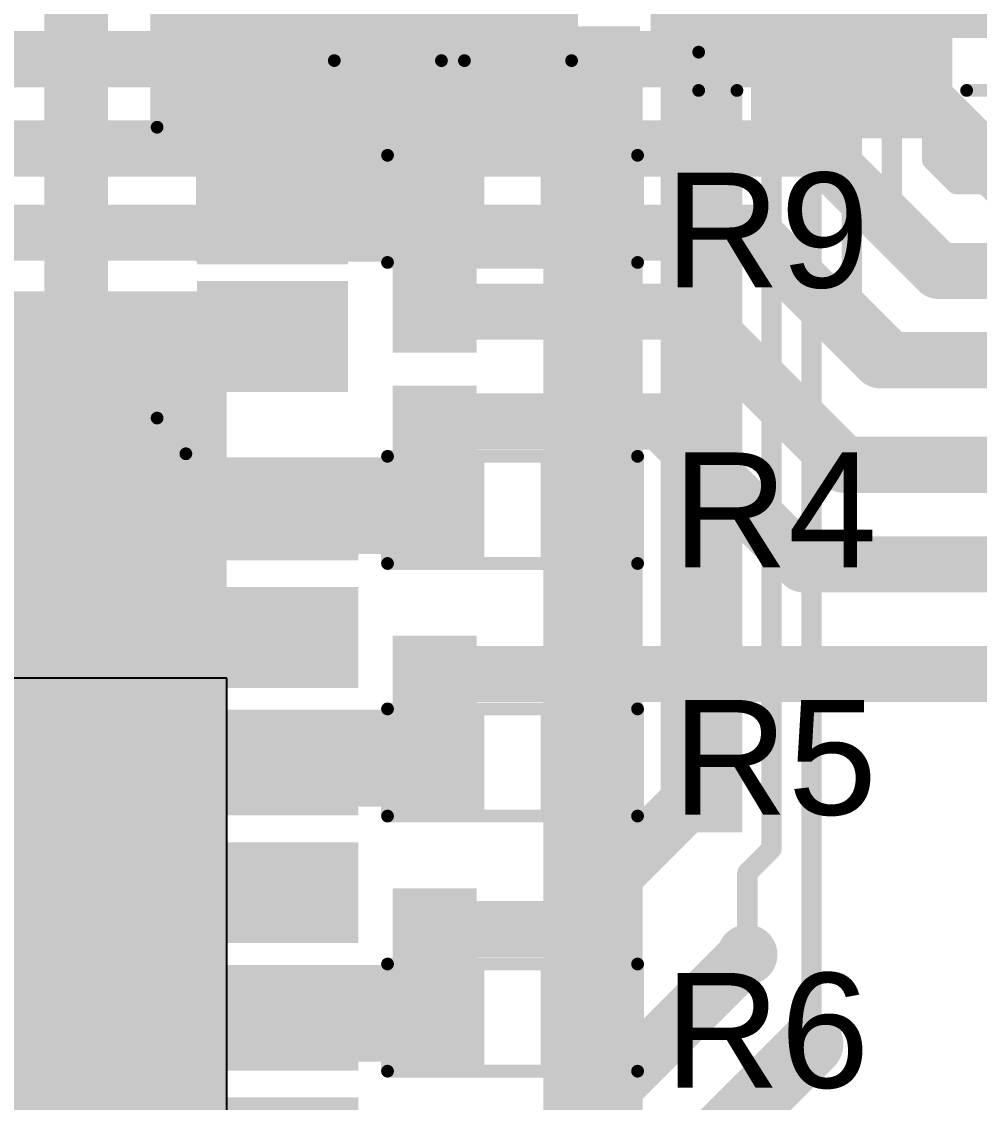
# Model space of a CAD drawing. Header units: millimetres. Extents: x -0.2 to 1.92, y -0.23 to 1.32.
# Drawn here: x 0.8156 to 1.191, y 0.4871 to 0.9107 of the extents above; entities that cross this region are included whole.
import ezdxf

# ---------------------------------------------------------------- set-up
doc = ezdxf.new("R2010")
doc.units = ezdxf.units.MM
doc.header["$MEASUREMENT"] = 0
for name, color, linetype in [('BottomLayer', 5, 'Continuous'), ('TopLayer', 1, 'Continuous'), ('TopOverlay', 2, 'Continuous'), ('TopPaste', 8, 'Continuous'), ('TopSolder', 216, 'Continuous'), ('ViaHoleLayer', 16, 'Continuous')]:
    doc.layers.add(name, color=color, linetype=linetype)
doc.styles.add('Arial', font='', dxfattribs={"height": 0.2})
doc.styles.get('Arial').set_extended_font_data('Arial')

# ---------------------------------------------------------------- blocks, each defined once
blk = doc.blocks.new('PS2801C_1_F3_A_7')
at = {"layer": 'TopLayer'}
for points in [[(-0.14961, 0.04272), (-0.09843, 0.04272), (-0.09843, 0.00728), (-0.14961, 0.00728)], [(0.09843, 0.04272), (0.14961, 0.04272), (0.14961, 0.00728), (0.09843, 0.00728)], [(-0.14961, -0.00728), (-0.09843, -0.00728), (-0.09843, -0.04272), (-0.14961, -0.04272)], [(0.09843, -0.00728), (0.14961, -0.00728), (0.14961, -0.04272), (0.09843, -0.04272)]]:
    blk.add_hatch(color=1, dxfattribs=at).paths.add_polyline_path(points)
at = {"layer": 'TopPaste'}
for points in [[(-0.14961, 0.04272), (-0.09843, 0.04272), (-0.09843, 0.00728), (-0.14961, 0.00728)], [(0.09843, 0.04272), (0.14961, 0.04272), (0.14961, 0.00728), (0.09843, 0.00728)], [(-0.14961, -0.00728), (-0.09843, -0.00728), (-0.09843, -0.04272), (-0.14961, -0.04272)], [(0.09843, -0.00728), (0.14961, -0.00728), (0.14961, -0.04272), (0.09843, -0.04272)]]:
    blk.add_hatch(color=8, dxfattribs=at).paths.add_polyline_path(points)
at = {"layer": 'TopSolder'}
for points in [[(-0.15361, 0.04672), (-0.09443, 0.04672), (-0.09443, 0.00328), (-0.15361, 0.00328)], [(0.09443, 0.04672), (0.15361, 0.04672), (0.15361, 0.00328), (0.09443, 0.00328)], [(-0.15361, -0.00328), (-0.09443, -0.00328), (-0.09443, -0.04672), (-0.15361, -0.04672)], [(0.09443, -0.00328), (0.15361, -0.00328), (0.15361, -0.04672), (0.09443, -0.04672)]]:
    blk.add_hatch(color=216, dxfattribs=at).paths.add_polyline_path(points)
at = {"layer": 'TopOverlay'}
for points, const_width in [([(-0.14002, 0.053, 1), (-0.14843, 0.053, 1)], 0.005), ([(-0.07547, 0.057, 1), (-0.07297, 0.057, 1)], 0.0025), ([(0.07753, 0.057, 1), (0.08003, 0.057, 1)], 0.0025), ([(-0.14968, 0.053, 1), (-0.14718, 0.053, 1)], 0.0025), ([(-0.14127, 0.053, 1), (-0.13877, 0.053, 1)], 0.0025), ([(-0.07547, -0.057, 1), (-0.07297, -0.057, 1)], 0.0025), ([(0.07753, -0.057, 1), (0.08003, -0.057, 1)], 0.0025)]:
    blk.add_lwpolyline(points, format="xyb", close=True, dxfattribs=dict(at, const_width=const_width))
at = {"layer": 'TopOverlay', "const_width": 0.005}
for points in [[(-0.07422, 0.057), (0.07878, 0.057)], [(-0.07422, -0.057), (0.07878, -0.057)]]:
    blk.add_lwpolyline(points, dxfattribs=at)
blk = doc.blocks.new('LTV_247_8')
at = {"layer": 'TopLayer'}
for points in [[(-0.15256, 0.19075), (-0.0935, 0.19075), (-0.0935, 0.15925), (-0.15256, 0.15925)], [(0.0935, 0.19075), (0.15256, 0.19075), (0.15256, 0.15925), (0.0935, 0.15925)], [(-0.15256, 0.14075), (-0.0935, 0.14075), (-0.0935, 0.10925), (-0.15256, 0.10925)], [(0.0935, 0.14075), (0.15256, 0.14075), (0.15256, 0.10925), (0.0935, 0.10925)], [(-0.15256, 0.09075), (-0.0935, 0.09075), (-0.0935, 0.05925), (-0.15256, 0.05925)], [(0.0935, 0.09075), (0.15256, 0.09075), (0.15256, 0.05925), (0.0935, 0.05925)], [(-0.15256, 0.04075), (-0.0935, 0.04075), (-0.0935, 0.00925), (-0.15256, 0.00925)], [(0.0935, 0.04075), (0.15256, 0.04075), (0.15256, 0.00925), (0.0935, 0.00925)], [(-0.15256, -0.00925), (-0.0935, -0.00925), (-0.0935, -0.04075), (-0.15256, -0.04075)], [(0.0935, -0.00925), (0.15256, -0.00925), (0.15256, -0.04075), (0.0935, -0.04075)], [(-0.15256, -0.05925), (-0.0935, -0.05925), (-0.0935, -0.09075), (-0.15256, -0.09075)], [(0.0935, -0.05925), (0.15256, -0.05925), (0.15256, -0.09075), (0.0935, -0.09075)], [(-0.15256, -0.10925), (-0.0935, -0.10925), (-0.0935, -0.14075), (-0.15256, -0.14075)], [(0.0935, -0.10925), (0.15256, -0.10925), (0.15256, -0.14075), (0.0935, -0.14075)], [(-0.15256, -0.15925), (-0.0935, -0.15925), (-0.0935, -0.19075), (-0.15256, -0.19075)], [(0.0935, -0.15925), (0.15256, -0.15925), (0.15256, -0.19075), (0.0935, -0.19075)]]:
    blk.add_hatch(color=1, dxfattribs=at).paths.add_polyline_path(points)
at = {"layer": 'TopPaste'}
for points in [[(-0.15256, 0.19075), (-0.0935, 0.19075), (-0.0935, 0.15925), (-0.15256, 0.15925)], [(0.0935, 0.19075), (0.15256, 0.19075), (0.15256, 0.15925), (0.0935, 0.15925)], [(-0.15256, 0.14075), (-0.0935, 0.14075), (-0.0935, 0.10925), (-0.15256, 0.10925)], [(0.0935, 0.14075), (0.15256, 0.14075), (0.15256, 0.10925), (0.0935, 0.10925)], [(-0.15256, 0.09075), (-0.0935, 0.09075), (-0.0935, 0.05925), (-0.15256, 0.05925)], [(0.0935, 0.09075), (0.15256, 0.09075), (0.15256, 0.05925), (0.0935, 0.05925)], [(-0.15256, 0.04075), (-0.0935, 0.04075), (-0.0935, 0.00925), (-0.15256, 0.00925)], [(0.0935, 0.04075), (0.15256, 0.04075), (0.15256, 0.00925), (0.0935, 0.00925)], [(-0.15256, -0.00925), (-0.0935, -0.00925), (-0.0935, -0.04075), (-0.15256, -0.04075)], [(0.0935, -0.00925), (0.15256, -0.00925), (0.15256, -0.04075), (0.0935, -0.04075)], [(-0.15256, -0.05925), (-0.0935, -0.05925), (-0.0935, -0.09075), (-0.15256, -0.09075)], [(0.0935, -0.05925), (0.15256, -0.05925), (0.15256, -0.09075), (0.0935, -0.09075)], [(-0.15256, -0.10925), (-0.0935, -0.10925), (-0.0935, -0.14075), (-0.15256, -0.14075)], [(0.0935, -0.10925), (0.15256, -0.10925), (0.15256, -0.14075), (0.0935, -0.14075)], [(-0.15256, -0.15925), (-0.0935, -0.15925), (-0.0935, -0.19075), (-0.15256, -0.19075)], [(0.0935, -0.15925), (0.15256, -0.15925), (0.15256, -0.19075), (0.0935, -0.19075)]]:
    blk.add_hatch(color=8, dxfattribs=at).paths.add_polyline_path(points)
at = {"layer": 'TopSolder'}
for points in [[(-0.15656, 0.19475), (-0.0895, 0.19475), (-0.0895, 0.15525), (-0.15656, 0.15525)], [(0.0895, 0.19475), (0.15656, 0.19475), (0.15656, 0.15525), (0.0895, 0.15525)], [(-0.15656, 0.14475), (-0.0895, 0.14475), (-0.0895, 0.10525), (-0.15656, 0.10525)], [(0.0895, 0.14475), (0.15656, 0.14475), (0.15656, 0.10525), (0.0895, 0.10525)], [(-0.15656, 0.09475), (-0.0895, 0.09475), (-0.0895, 0.05525), (-0.15656, 0.05525)], [(0.0895, 0.09475), (0.15656, 0.09475), (0.15656, 0.05525), (0.0895, 0.05525)], [(-0.15656, 0.04475), (-0.0895, 0.04475), (-0.0895, 0.00525), (-0.15656, 0.00525)], [(0.0895, 0.04475), (0.15656, 0.04475), (0.15656, 0.00525), (0.0895, 0.00525)], [(-0.15656, -0.00525), (-0.0895, -0.00525), (-0.0895, -0.04475), (-0.15656, -0.04475)], [(0.0895, -0.00525), (0.15656, -0.00525), (0.15656, -0.04475), (0.0895, -0.04475)], [(-0.15656, -0.05525), (-0.0895, -0.05525), (-0.0895, -0.09475), (-0.15656, -0.09475)], [(0.0895, -0.05525), (0.15656, -0.05525), (0.15656, -0.09475), (0.0895, -0.09475)], [(-0.15656, -0.10525), (-0.0895, -0.10525), (-0.0895, -0.14475), (-0.15656, -0.14475)], [(0.0895, -0.10525), (0.15656, -0.10525), (0.15656, -0.14475), (0.0895, -0.14475)], [(-0.15656, -0.15525), (-0.0895, -0.15525), (-0.0895, -0.19475), (-0.15656, -0.19475)], [(0.0895, -0.15525), (0.15656, -0.15525), (0.15656, -0.19475), (0.0895, -0.19475)]]:
    blk.add_hatch(color=216, dxfattribs=at).paths.add_polyline_path(points)
at = {"layer": 'TopOverlay', "const_width": 0.005}
for points in [[(-0.09, 0.197), (0.089, 0.197)], [(-0.09, -0.197), (0.089, -0.197)]]:
    blk.add_lwpolyline(points, dxfattribs=at)
at = {"layer": 'TopOverlay'}
for points, const_width in [([(-0.09125, 0.197, 1), (-0.08875, 0.197, 1)], 0.0025), ([(0.08775, 0.197, 1), (0.09025, 0.197, 1)], 0.0025), ([(-0.16072, 0.177, 1), (-0.17528, 0.177, 1)], 0.01), ([(-0.17778, 0.177, 1), (-0.17278, 0.177, 1)], 0.005), ([(-0.16322, 0.177, 1), (-0.15822, 0.177, 1)], 0.005), ([(-0.09125, -0.197, 1), (-0.08875, -0.197, 1)], 0.0025), ([(0.08775, -0.197, 1), (0.09025, -0.197, 1)], 0.0025)]:
    blk.add_lwpolyline(points, format="xyb", close=True, dxfattribs=dict(at, const_width=const_width))
blk = doc.blocks.new('20_QFN_9')
at = {"layer": 'TopLayer'}
for points in [[(-0.03543, 0.0748), (-0.02756, 0.0748), (-0.02756, 0.04331), (-0.03543, 0.04331)], [(-0.01969, 0.0748), (-0.01181, 0.0748), (-0.01181, 0.04331), (-0.01969, 0.04331)], [(-0.00394, 0.0748), (0.00394, 0.0748), (0.00394, 0.04331), (-0.00394, 0.04331)], [(0.01181, 0.0748), (0.01969, 0.0748), (0.01969, 0.04331), (0.01181, 0.04331)], [(0.02756, 0.0748), (0.03543, 0.0748), (0.03543, 0.04331), (0.02756, 0.04331)], [(-0.0748, 0.03543), (-0.04331, 0.03543), (-0.04331, 0.02756), (-0.0748, 0.02756)], [(-0.03543, 0.03543), (0.03543, 0.03543), (0.03543, -0.03543), (-0.03543, -0.03543)], [(0.04331, 0.03543), (0.0748, 0.03543), (0.0748, 0.02756), (0.04331, 0.02756)], [(-0.0748, 0.01969), (-0.04331, 0.01969), (-0.04331, 0.01181), (-0.0748, 0.01181)], [(0.04331, 0.01969), (0.0748, 0.01969), (0.0748, 0.01181), (0.04331, 0.01181)], [(-0.0748, 0.00394), (-0.04331, 0.00394), (-0.04331, -0.00394), (-0.0748, -0.00394)], [(0.04331, 0.00394), (0.0748, 0.00394), (0.0748, -0.00394), (0.04331, -0.00394)], [(-0.0748, -0.01181), (-0.04331, -0.01181), (-0.04331, -0.01969), (-0.0748, -0.01969)], [(0.04331, -0.01181), (0.0748, -0.01181), (0.0748, -0.01969), (0.04331, -0.01969)], [(-0.0748, -0.02756), (-0.04331, -0.02756), (-0.04331, -0.03543), (-0.0748, -0.03543)], [(0.04331, -0.02756), (0.0748, -0.02756), (0.0748, -0.03543), (0.04331, -0.03543)], [(-0.03543, -0.04331), (-0.02756, -0.04331), (-0.02756, -0.0748), (-0.03543, -0.0748)], [(-0.01969, -0.04331), (-0.01181, -0.04331), (-0.01181, -0.0748), (-0.01969, -0.0748)], [(-0.00394, -0.04331), (0.00394, -0.04331), (0.00394, -0.0748), (-0.00394, -0.0748)], [(0.01181, -0.04331), (0.01969, -0.04331), (0.01969, -0.0748), (0.01181, -0.0748)], [(0.02756, -0.04331), (0.03543, -0.04331), (0.03543, -0.0748), (0.02756, -0.0748)]]:
    blk.add_hatch(color=1, dxfattribs=at).paths.add_polyline_path(points)
at = {"layer": 'TopPaste'}
for points in [[(-0.03543, 0.0748), (-0.02756, 0.0748), (-0.02756, 0.04331), (-0.03543, 0.04331)], [(-0.01969, 0.0748), (-0.01181, 0.0748), (-0.01181, 0.04331), (-0.01969, 0.04331)], [(-0.00394, 0.0748), (0.00394, 0.0748), (0.00394, 0.04331), (-0.00394, 0.04331)], [(0.01181, 0.0748), (0.01969, 0.0748), (0.01969, 0.04331), (0.01181, 0.04331)], [(0.02756, 0.0748), (0.03543, 0.0748), (0.03543, 0.04331), (0.02756, 0.04331)], [(-0.0748, 0.03543), (-0.04331, 0.03543), (-0.04331, 0.02756), (-0.0748, 0.02756)], [(-0.03543, 0.03543), (0.03543, 0.03543), (0.03543, -0.03543), (-0.03543, -0.03543)], [(0.04331, 0.03543), (0.0748, 0.03543), (0.0748, 0.02756), (0.04331, 0.02756)], [(-0.0748, 0.01969), (-0.04331, 0.01969), (-0.04331, 0.01181), (-0.0748, 0.01181)], [(0.04331, 0.01969), (0.0748, 0.01969), (0.0748, 0.01181), (0.04331, 0.01181)], [(-0.0748, 0.00394), (-0.04331, 0.00394), (-0.04331, -0.00394), (-0.0748, -0.00394)], [(0.04331, 0.00394), (0.0748, 0.00394), (0.0748, -0.00394), (0.04331, -0.00394)], [(-0.0748, -0.01181), (-0.04331, -0.01181), (-0.04331, -0.01969), (-0.0748, -0.01969)], [(0.04331, -0.01181), (0.0748, -0.01181), (0.0748, -0.01969), (0.04331, -0.01969)], [(-0.0748, -0.02756), (-0.04331, -0.02756), (-0.04331, -0.03543), (-0.0748, -0.03543)], [(0.04331, -0.02756), (0.0748, -0.02756), (0.0748, -0.03543), (0.04331, -0.03543)], [(-0.03543, -0.04331), (-0.02756, -0.04331), (-0.02756, -0.0748), (-0.03543, -0.0748)], [(-0.01969, -0.04331), (-0.01181, -0.04331), (-0.01181, -0.0748), (-0.01969, -0.0748)], [(-0.00394, -0.04331), (0.00394, -0.04331), (0.00394, -0.0748), (-0.00394, -0.0748)], [(0.01181, -0.04331), (0.01969, -0.04331), (0.01969, -0.0748), (0.01181, -0.0748)], [(0.02756, -0.04331), (0.03543, -0.04331), (0.03543, -0.0748), (0.02756, -0.0748)]]:
    blk.add_hatch(color=8, dxfattribs=at).paths.add_polyline_path(points)
at = {"layer": 'TopSolder'}
for points in [[(-0.03943, 0.0788), (-0.02356, 0.0788), (-0.02356, 0.03931), (-0.03943, 0.03931)], [(-0.02369, 0.0788), (-0.00781, 0.0788), (-0.00781, 0.03931), (-0.02369, 0.03931)], [(-0.00794, 0.0788), (0.00794, 0.0788), (0.00794, 0.03931), (-0.00794, 0.03931)], [(0.00781, 0.0788), (0.02369, 0.0788), (0.02369, 0.03931), (0.00781, 0.03931)], [(0.02356, 0.0788), (0.03943, 0.0788), (0.03943, 0.03931), (0.02356, 0.03931)], [(-0.0788, 0.03943), (-0.03931, 0.03943), (-0.03931, 0.02356), (-0.0788, 0.02356)], [(-0.03943, 0.03943), (0.03943, 0.03943), (0.03943, -0.03943), (-0.03943, -0.03943)], [(0.03931, 0.03943), (0.0788, 0.03943), (0.0788, 0.02356), (0.03931, 0.02356)], [(-0.0788, 0.02369), (-0.03931, 0.02369), (-0.03931, 0.00781), (-0.0788, 0.00781)], [(0.03931, 0.02369), (0.0788, 0.02369), (0.0788, 0.00781), (0.03931, 0.00781)], [(-0.0788, 0.00794), (-0.03931, 0.00794), (-0.03931, -0.00794), (-0.0788, -0.00794)], [(0.03931, 0.00794), (0.0788, 0.00794), (0.0788, -0.00794), (0.03931, -0.00794)], [(-0.0788, -0.00781), (-0.03931, -0.00781), (-0.03931, -0.02369), (-0.0788, -0.02369)], [(0.03931, -0.00781), (0.0788, -0.00781), (0.0788, -0.02369), (0.03931, -0.02369)], [(-0.0788, -0.02356), (-0.03931, -0.02356), (-0.03931, -0.03943), (-0.0788, -0.03943)], [(0.03931, -0.02356), (0.0788, -0.02356), (0.0788, -0.03943), (0.03931, -0.03943)], [(-0.03943, -0.03931), (-0.02356, -0.03931), (-0.02356, -0.0788), (-0.03943, -0.0788)], [(-0.02369, -0.03931), (-0.00781, -0.03931), (-0.00781, -0.0788), (-0.02369, -0.0788)], [(-0.00794, -0.03931), (0.00794, -0.03931), (0.00794, -0.0788), (-0.00794, -0.0788)], [(0.00781, -0.03931), (0.02369, -0.03931), (0.02369, -0.0788), (0.00781, -0.0788)], [(0.02356, -0.03931), (0.03943, -0.03931), (0.03943, -0.0788), (0.02356, -0.0788)]]:
    blk.add_hatch(color=216, dxfattribs=at).paths.add_polyline_path(points)
at = {"layer": 'TopOverlay', "const_width": 0.005}
for points in [[(-0.06, 0.06), (-0.045, 0.06)], [(-0.06, 0.045), (-0.06, 0.06)], [(0.045, 0.06), (0.06, 0.06)], [(0.06, 0.045), (0.06, 0.06)], [(-0.06, -0.06), (-0.06, -0.045)], [(0.06, -0.06), (0.06, -0.045)], [(-0.06, -0.06), (-0.045, -0.06)], [(0.045, -0.06), (0.06, -0.06)]]:
    blk.add_lwpolyline(points, dxfattribs=at)
at = {"layer": 'TopOverlay'}
for points, const_width in [([(-0.06125, 0.06, 1), (-0.05875, 0.06, 1)], 0.0025), ([(-0.06125, 0.06, 1), (-0.05875, 0.06, 1)], 0.0025), ([(-0.04625, 0.06, 1), (-0.04375, 0.06, 1)], 0.0025), ([(0.04375, 0.06, 1), (0.04625, 0.06, 1)], 0.0025), ([(0.05875, 0.06, 1), (0.06125, 0.06, 1)], 0.0025), ([(0.05875, 0.06, 1), (0.06125, 0.06, 1)], 0.0025), ([(-0.068, 0.043, 1), (-0.072, 0.043, 1)], 0.005), ([(-0.06125, 0.045, 1), (-0.05875, 0.045, 1)], 0.0025), ([(0.05875, 0.045, 1), (0.06125, 0.045, 1)], 0.0025), ([(-0.07325, 0.043, 1), (-0.07075, 0.043, 1)], 0.0025), ([(-0.06925, 0.043, 1), (-0.06675, 0.043, 1)], 0.0025), ([(-0.06125, -0.045, 1), (-0.05875, -0.045, 1)], 0.0025), ([(0.05875, -0.045, 1), (0.06125, -0.045, 1)], 0.0025), ([(-0.06125, -0.06, 1), (-0.05875, -0.06, 1)], 0.0025), ([(-0.06125, -0.06, 1), (-0.05875, -0.06, 1)], 0.0025), ([(-0.04625, -0.06, 1), (-0.04375, -0.06, 1)], 0.0025), ([(0.04375, -0.06, 1), (0.04625, -0.06, 1)], 0.0025), ([(0.05875, -0.06, 1), (0.06125, -0.06, 1)], 0.0025), ([(0.05875, -0.06, 1), (0.06125, -0.06, 1)], 0.0025)]:
    blk.add_lwpolyline(points, format="xyb", close=True, dxfattribs=dict(at, const_width=const_width))
blk = doc.blocks.new('RES_0603_19')
at = {"layer": 'TopLayer'}
for points in [[(-0.015, 0.0175), (-0.015, -0.0175), (-0.045, -0.0175), (-0.045, 0.0175)], [(0.045, 0.0175), (0.045, -0.0175), (0.015, -0.0175), (0.015, 0.0175)]]:
    blk.add_hatch(color=1, dxfattribs=at).paths.add_polyline_path(points)
at = {"layer": 'TopPaste'}
for points in [[(-0.015, 0.0175), (-0.015, -0.0175), (-0.045, -0.0175), (-0.045, 0.0175)], [(0.045, 0.0175), (0.045, -0.0175), (0.015, -0.0175), (0.015, 0.0175)]]:
    blk.add_hatch(color=8, dxfattribs=at).paths.add_polyline_path(points)
at = {"layer": 'TopSolder'}
for points in [[(-0.011, 0.0215), (-0.011, -0.0215), (-0.049, -0.0215), (-0.049, 0.0215)], [(0.049, 0.0215), (0.049, -0.0215), (0.011, -0.0215), (0.011, 0.0215)]]:
    blk.add_hatch(color=216, dxfattribs=at).paths.add_polyline_path(points)
at = {"layer": 'TopOverlay', "const_width": 0.005}
for points in [[(-0.049, -0.021), (-0.049, 0.021)], [(-0.049, 0.021), (0.049, 0.021)], [(0.049, -0.021), (0.049, 0.021)], [(-0.049, -0.021), (0.049, -0.021)]]:
    blk.add_lwpolyline(points, dxfattribs=at)
at = {"layer": 'TopOverlay', "const_width": 0.0025}
for points in [[(-0.05025, 0.021, 1), (-0.04775, 0.021, 1)], [(-0.05025, 0.021, 1), (-0.04775, 0.021, 1)], [(0.04775, 0.021, 1), (0.05025, 0.021, 1)], [(0.04775, 0.021, 1), (0.05025, 0.021, 1)], [(-0.05025, -0.021, 1), (-0.04775, -0.021, 1)], [(-0.05025, -0.021, 1), (-0.04775, -0.021, 1)], [(0.04775, -0.021, 1), (0.05025, -0.021, 1)], [(0.04775, -0.021, 1), (0.05025, -0.021, 1)]]:
    blk.add_lwpolyline(points, format="xyb", close=True, dxfattribs=at)
blk = doc.blocks.new('RES_0603_21')
at = {"layer": 'TopLayer'}
for points in [[(-0.015, 0.0175), (-0.015, -0.0175), (-0.045, -0.0175), (-0.045, 0.0175)], [(0.045, 0.0175), (0.045, -0.0175), (0.015, -0.0175), (0.015, 0.0175)]]:
    blk.add_hatch(color=1, dxfattribs=at).paths.add_polyline_path(points)
at = {"layer": 'TopPaste'}
for points in [[(-0.015, 0.0175), (-0.015, -0.0175), (-0.045, -0.0175), (-0.045, 0.0175)], [(0.045, 0.0175), (0.045, -0.0175), (0.015, -0.0175), (0.015, 0.0175)]]:
    blk.add_hatch(color=8, dxfattribs=at).paths.add_polyline_path(points)
at = {"layer": 'TopSolder'}
for points in [[(-0.011, 0.0215), (-0.011, -0.0215), (-0.049, -0.0215), (-0.049, 0.0215)], [(0.049, 0.0215), (0.049, -0.0215), (0.011, -0.0215), (0.011, 0.0215)]]:
    blk.add_hatch(color=216, dxfattribs=at).paths.add_polyline_path(points)
at = {"layer": 'TopOverlay', "const_width": 0.005}
for points in [[(-0.049, 0.021), (0.049, 0.021)], [(-0.049, -0.021), (-0.049, 0.021)], [(0.049, -0.021), (0.049, 0.021)], [(-0.049, -0.021), (0.049, -0.021)]]:
    blk.add_lwpolyline(points, dxfattribs=at)
at = {"layer": 'TopOverlay', "const_width": 0.0025}
for points in [[(-0.05025, 0.021, 1), (-0.04775, 0.021, 1)], [(-0.05025, 0.021, 1), (-0.04775, 0.021, 1)], [(0.04775, 0.021, 1), (0.05025, 0.021, 1)], [(0.04775, 0.021, 1), (0.05025, 0.021, 1)], [(-0.05025, -0.021, 1), (-0.04775, -0.021, 1)], [(-0.05025, -0.021, 1), (-0.04775, -0.021, 1)], [(0.04775, -0.021, 1), (0.05025, -0.021, 1)], [(0.04775, -0.021, 1), (0.05025, -0.021, 1)]]:
    blk.add_lwpolyline(points, format="xyb", close=True, dxfattribs=at)
blk = doc.blocks.new('RES_0603_22')
at = {"layer": 'TopLayer'}
for points in [[(-0.015, 0.0175), (-0.015, -0.0175), (-0.045, -0.0175), (-0.045, 0.0175)], [(0.045, 0.0175), (0.045, -0.0175), (0.015, -0.0175), (0.015, 0.0175)]]:
    blk.add_hatch(color=1, dxfattribs=at).paths.add_polyline_path(points)
at = {"layer": 'TopPaste'}
for points in [[(-0.015, 0.0175), (-0.015, -0.0175), (-0.045, -0.0175), (-0.045, 0.0175)], [(0.045, 0.0175), (0.045, -0.0175), (0.015, -0.0175), (0.015, 0.0175)]]:
    blk.add_hatch(color=8, dxfattribs=at).paths.add_polyline_path(points)
at = {"layer": 'TopSolder'}
for points in [[(-0.011, 0.0215), (-0.011, -0.0215), (-0.049, -0.0215), (-0.049, 0.0215)], [(0.049, 0.0215), (0.049, -0.0215), (0.011, -0.0215), (0.011, 0.0215)]]:
    blk.add_hatch(color=216, dxfattribs=at).paths.add_polyline_path(points)
at = {"layer": 'TopOverlay', "const_width": 0.005}
for points in [[(-0.049, 0.021), (0.049, 0.021)], [(-0.049, -0.021), (-0.049, 0.021)], [(0.049, -0.021), (0.049, 0.021)], [(-0.049, -0.021), (0.049, -0.021)]]:
    blk.add_lwpolyline(points, dxfattribs=at)
at = {"layer": 'TopOverlay', "const_width": 0.0025}
for points in [[(-0.05025, 0.021, 1), (-0.04775, 0.021, 1)], [(-0.05025, 0.021, 1), (-0.04775, 0.021, 1)], [(0.04775, 0.021, 1), (0.05025, 0.021, 1)], [(0.04775, 0.021, 1), (0.05025, 0.021, 1)], [(-0.05025, -0.021, 1), (-0.04775, -0.021, 1)], [(-0.05025, -0.021, 1), (-0.04775, -0.021, 1)], [(0.04775, -0.021, 1), (0.05025, -0.021, 1)], [(0.04775, -0.021, 1), (0.05025, -0.021, 1)]]:
    blk.add_lwpolyline(points, format="xyb", close=True, dxfattribs=at)
blk = doc.blocks.new('RES_0603_23')
at = {"layer": 'TopLayer'}
for points in [[(-0.015, 0.0175), (-0.015, -0.0175), (-0.045, -0.0175), (-0.045, 0.0175)], [(0.045, 0.0175), (0.045, -0.0175), (0.015, -0.0175), (0.015, 0.0175)]]:
    blk.add_hatch(color=1, dxfattribs=at).paths.add_polyline_path(points)
at = {"layer": 'TopPaste'}
for points in [[(-0.015, 0.0175), (-0.015, -0.0175), (-0.045, -0.0175), (-0.045, 0.0175)], [(0.045, 0.0175), (0.045, -0.0175), (0.015, -0.0175), (0.015, 0.0175)]]:
    blk.add_hatch(color=8, dxfattribs=at).paths.add_polyline_path(points)
at = {"layer": 'TopSolder'}
for points in [[(-0.011, 0.0215), (-0.011, -0.0215), (-0.049, -0.0215), (-0.049, 0.0215)], [(0.049, 0.0215), (0.049, -0.0215), (0.011, -0.0215), (0.011, 0.0215)]]:
    blk.add_hatch(color=216, dxfattribs=at).paths.add_polyline_path(points)
at = {"layer": 'TopOverlay', "const_width": 0.005}
for points in [[(-0.049, -0.021), (-0.049, 0.021)], [(-0.049, 0.021), (0.049, 0.021)], [(0.049, -0.021), (0.049, 0.021)], [(-0.049, -0.021), (0.049, -0.021)]]:
    blk.add_lwpolyline(points, dxfattribs=at)
at = {"layer": 'TopOverlay', "const_width": 0.0025}
for points in [[(-0.05025, 0.021, 1), (-0.04775, 0.021, 1)], [(-0.05025, 0.021, 1), (-0.04775, 0.021, 1)], [(0.04775, 0.021, 1), (0.05025, 0.021, 1)], [(0.04775, 0.021, 1), (0.05025, 0.021, 1)], [(-0.05025, -0.021, 1), (-0.04775, -0.021, 1)], [(-0.05025, -0.021, 1), (-0.04775, -0.021, 1)], [(0.04775, -0.021, 1), (0.05025, -0.021, 1)], [(0.04775, -0.021, 1), (0.05025, -0.021, 1)]]:
    blk.add_lwpolyline(points, format="xyb", close=True, dxfattribs=at)
blk = doc.blocks.new('C__0603_44')
at = {"layer": 'TopLayer'}
for points in [[(-0.015, 0.0175), (-0.015, -0.0175), (-0.045, -0.0175), (-0.045, 0.0175)], [(0.045, 0.0175), (0.045, -0.0175), (0.015, -0.0175), (0.015, 0.0175)]]:
    blk.add_hatch(color=1, dxfattribs=at).paths.add_polyline_path(points)
at = {"layer": 'TopPaste'}
for points in [[(-0.015, 0.0175), (-0.015, -0.0175), (-0.045, -0.0175), (-0.045, 0.0175)], [(0.045, 0.0175), (0.045, -0.0175), (0.015, -0.0175), (0.015, 0.0175)]]:
    blk.add_hatch(color=8, dxfattribs=at).paths.add_polyline_path(points)
at = {"layer": 'TopSolder'}
for points in [[(-0.01264, 0.01986), (-0.01264, -0.01986), (-0.04736, -0.01986), (-0.04736, 0.01986)], [(0.04736, 0.01986), (0.04736, -0.01986), (0.01264, -0.01986), (0.01264, 0.01986)]]:
    blk.add_hatch(color=216, dxfattribs=at).paths.add_polyline_path(points)
at = {"layer": 'TopOverlay', "const_width": 0.005}
for points in [[(-0.049, 0.021), (-0.049, -0.021)], [(-0.049, 0.021), (-0.018, 0.021)], [(0.018, 0.021), (0.049, 0.021)], [(0.049, 0.021), (0.049, -0.021)], [(-0.049, -0.021), (-0.018, -0.021)], [(0.018, -0.021), (0.049, -0.021)]]:
    blk.add_lwpolyline(points, dxfattribs=at)
at = {"layer": 'TopOverlay', "const_width": 0.0025}
for points in [[(-0.05025, 0.021, 1), (-0.04775, 0.021, 1)], [(-0.05025, 0.021, 1), (-0.04775, 0.021, 1)], [(-0.01925, 0.021, 1), (-0.01675, 0.021, 1)], [(0.01675, 0.021, 1), (0.01925, 0.021, 1)], [(0.04775, 0.021, 1), (0.05025, 0.021, 1)], [(0.04775, 0.021, 1), (0.05025, 0.021, 1)], [(-0.05025, -0.021, 1), (-0.04775, -0.021, 1)], [(-0.05025, -0.021, 1), (-0.04775, -0.021, 1)], [(-0.01925, -0.021, 1), (-0.01675, -0.021, 1)], [(0.01675, -0.021, 1), (0.01925, -0.021, 1)], [(0.04775, -0.021, 1), (0.05025, -0.021, 1)], [(0.04775, -0.021, 1), (0.05025, -0.021, 1)]]:
    blk.add_lwpolyline(points, format="xyb", close=True, dxfattribs=at)
blk = doc.blocks.new('C__0603_45')
at = {"layer": 'TopLayer'}
for points in [[(-0.015, 0.0175), (-0.015, -0.0175), (-0.045, -0.0175), (-0.045, 0.0175)], [(0.045, 0.0175), (0.045, -0.0175), (0.015, -0.0175), (0.015, 0.0175)]]:
    blk.add_hatch(color=1, dxfattribs=at).paths.add_polyline_path(points)
at = {"layer": 'TopPaste'}
for points in [[(-0.015, 0.0175), (-0.015, -0.0175), (-0.045, -0.0175), (-0.045, 0.0175)], [(0.045, 0.0175), (0.045, -0.0175), (0.015, -0.0175), (0.015, 0.0175)]]:
    blk.add_hatch(color=8, dxfattribs=at).paths.add_polyline_path(points)
at = {"layer": 'TopSolder'}
for points in [[(-0.01264, 0.01986), (-0.01264, -0.01986), (-0.04736, -0.01986), (-0.04736, 0.01986)], [(0.04736, 0.01986), (0.04736, -0.01986), (0.01264, -0.01986), (0.01264, 0.01986)]]:
    blk.add_hatch(color=216, dxfattribs=at).paths.add_polyline_path(points)
at = {"layer": 'TopOverlay', "const_width": 0.005}
for points in [[(-0.049, 0.021), (-0.049, -0.021)], [(-0.049, 0.021), (-0.018, 0.021)], [(0.018, 0.021), (0.049, 0.021)], [(0.049, 0.021), (0.049, -0.021)], [(-0.049, -0.021), (-0.018, -0.021)], [(0.018, -0.021), (0.049, -0.021)]]:
    blk.add_lwpolyline(points, dxfattribs=at)
at = {"layer": 'TopOverlay', "const_width": 0.0025}
for points in [[(-0.05025, 0.021, 1), (-0.04775, 0.021, 1)], [(-0.05025, 0.021, 1), (-0.04775, 0.021, 1)], [(-0.01925, 0.021, 1), (-0.01675, 0.021, 1)], [(0.01675, 0.021, 1), (0.01925, 0.021, 1)], [(0.04775, 0.021, 1), (0.05025, 0.021, 1)], [(0.04775, 0.021, 1), (0.05025, 0.021, 1)], [(-0.05025, -0.021, 1), (-0.04775, -0.021, 1)], [(-0.05025, -0.021, 1), (-0.04775, -0.021, 1)], [(-0.01925, -0.021, 1), (-0.01675, -0.021, 1)], [(0.01675, -0.021, 1), (0.01925, -0.021, 1)], [(0.04775, -0.021, 1), (0.05025, -0.021, 1)], [(0.04775, -0.021, 1), (0.05025, -0.021, 1)]]:
    blk.add_lwpolyline(points, format="xyb", close=True, dxfattribs=at)

msp = doc.modelspace()

# ---------------------------------------------------------------- hatches: boundary and pattern name
at = {"layer": 'BottomLayer'}
msp.add_hatch(color=5, dxfattribs=at).paths.add_polyline_path([(0.61519, 0.334), (0.896, 0.334), (0.896, 0.805), (0.61519, 0.805)])
h = msp.add_hatch(color=5, dxfattribs=at)
edge = h.paths.add_edge_path()
edge.add_arc((0.978, 0.797), 0.01181, 0, 360)
h = msp.add_hatch(color=5, dxfattribs=at)
edge = h.paths.add_edge_path()
edge.add_arc((0.86931, 0.78731), 0.01181, 0, 360)
h = msp.add_hatch(color=5, dxfattribs=at)
edge = h.paths.add_edge_path()
edge.add_arc((0.978, 0.754), 0.01181, 0, 360)
h = msp.add_hatch(color=5, dxfattribs=at)
edge = h.paths.add_edge_path()
edge.add_arc((0.86931, 0.66931), 0.01181, 0, 360)
h = msp.add_hatch(color=5, dxfattribs=at)
edge = h.paths.add_edge_path()
edge.add_arc((0.978, 0.655), 0.01181, 0, 360)
h = msp.add_hatch(color=5, dxfattribs=at)
edge = h.paths.add_edge_path()
edge.add_arc((1.082, 0.61), 0.01181, 0, 360)
h = msp.add_hatch(color=5, dxfattribs=at)
edge = h.paths.add_edge_path()
edge.add_arc((0.86931, 0.56931), 0.01181, 0, 360)
h = msp.add_hatch(color=5, dxfattribs=at)
edge = h.paths.add_edge_path()
edge.add_arc((0.978, 0.555), 0.01181, 0, 360)
h = msp.add_hatch(color=5, dxfattribs=at)
edge = h.paths.add_edge_path()
edge.add_arc((1.1, 0.545), 0.01181, 0, 360)
h = msp.add_hatch(color=5, dxfattribs=at)
edge = h.paths.add_edge_path()
edge.add_arc((1.1252, 0.51), 0.01181, 0, 360)
at = {"layer": 'TopLayer'}
for points in [[(0.889, 0.902), (1.028, 0.902), (1.028, 0.94), (0.889, 0.94)], [(1.066, 0.593), (1.098, 0.593), (1.098, 0.916), (1.066, 0.916)], [(0.866, 0.863), (1.058, 0.863), (1.058, 0.90894), (0.866, 0.90894)], [(1.02, 0.398), (1.059, 0.398), (1.059, 0.905), (1.02, 0.905)], [(0.884, 0.81667), (0.994, 0.81667), (0.994, 0.855), (0.884, 0.855)], [(0.961, 0.781), (0.994, 0.781), (0.994, 0.85467), (0.961, 0.85467)], [(0.961, 0.702), (0.994, 0.702), (0.994, 0.768), (0.961, 0.768)], [(0.884, 0.702), (0.994, 0.702), (0.994, 0.74), (0.884, 0.74)], [(0.961, 0.603), (0.994, 0.603), (0.994, 0.67), (0.961, 0.67)], [(0.884, 0.603), (0.994, 0.603), (0.994, 0.641), (0.884, 0.641)], [(0.961, 0.503), (0.994, 0.503), (0.994, 0.571), (0.961, 0.571)], [(0.884, 0.503), (0.994, 0.503), (0.994, 0.541), (0.884, 0.541)]]:
    msp.add_hatch(color=1, dxfattribs=at).paths.add_polyline_path(points)
h = msp.add_hatch(color=1, dxfattribs=at)
edge = h.paths.add_edge_path()
edge.add_arc((0.978, 0.797), 0.01181, 0, 360)
h = msp.add_hatch(color=1, dxfattribs=at)
edge = h.paths.add_edge_path()
edge.add_arc((0.86931, 0.78731), 0.01181, 0, 360)
h = msp.add_hatch(color=1, dxfattribs=at)
edge = h.paths.add_edge_path()
edge.add_arc((0.978, 0.754), 0.01181, 0, 360)
h = msp.add_hatch(color=1, dxfattribs=at)
edge = h.paths.add_edge_path()
edge.add_arc((0.86931, 0.66931), 0.01181, 0, 360)
h = msp.add_hatch(color=1, dxfattribs=at)
edge = h.paths.add_edge_path()
edge.add_arc((0.978, 0.655), 0.01181, 0, 360)
h = msp.add_hatch(color=1, dxfattribs=at)
edge = h.paths.add_edge_path()
edge.add_arc((1.082, 0.61), 0.01181, 0, 360)
h = msp.add_hatch(color=1, dxfattribs=at)
edge = h.paths.add_edge_path()
edge.add_arc((0.86931, 0.56931), 0.01181, 0, 360)
h = msp.add_hatch(color=1, dxfattribs=at)
edge = h.paths.add_edge_path()
edge.add_arc((0.978, 0.555), 0.01181, 0, 360)
h = msp.add_hatch(color=1, dxfattribs=at)
edge = h.paths.add_edge_path()
edge.add_arc((1.1, 0.545), 0.01181, 0, 360)
h = msp.add_hatch(color=1, dxfattribs=at)
edge = h.paths.add_edge_path()
edge.add_arc((1.1252, 0.51), 0.01181, 0, 360)
at = {"layer": 'ViaHoleLayer'}
h = msp.add_hatch(color=16, dxfattribs=at)
edge = h.paths.add_edge_path()
edge.add_arc((0.978, 0.797), 0.00591, 0, 360)
h = msp.add_hatch(color=16, dxfattribs=at)
edge = h.paths.add_edge_path()
edge.add_arc((0.86931, 0.78731), 0.00591, 0, 360)
h = msp.add_hatch(color=16, dxfattribs=at)
edge = h.paths.add_edge_path()
edge.add_arc((0.978, 0.754), 0.00591, 0, 360)
h = msp.add_hatch(color=16, dxfattribs=at)
edge = h.paths.add_edge_path()
edge.add_arc((0.86931, 0.66931), 0.00591, 0, 360)
h = msp.add_hatch(color=16, dxfattribs=at)
edge = h.paths.add_edge_path()
edge.add_arc((0.978, 0.655), 0.00591, 0, 360)
h = msp.add_hatch(color=16, dxfattribs=at)
edge = h.paths.add_edge_path()
edge.add_arc((1.082, 0.61), 0.00591, 0, 360)
h = msp.add_hatch(color=16, dxfattribs=at)
edge = h.paths.add_edge_path()
edge.add_arc((0.86931, 0.56931), 0.00591, 0, 360)
h = msp.add_hatch(color=16, dxfattribs=at)
edge = h.paths.add_edge_path()
edge.add_arc((0.978, 0.555), 0.00591, 0, 360)
h = msp.add_hatch(color=16, dxfattribs=at)
edge = h.paths.add_edge_path()
edge.add_arc((1.1, 0.545), 0.00591, 0, 360)
h = msp.add_hatch(color=16, dxfattribs=at)
edge = h.paths.add_edge_path()
edge.add_arc((1.1252, 0.51), 0.00591, 0, 360)

# ---------------------------------------------------------------- linework, layer by layer
at = {"layer": 'BottomLayer'}
for p, q in [((0.896, 0.6534), (0.76319, 0.6534)), ((0.896, 0.33309), (0.896, 0.6534))]:
    msp.add_line(p, q, dxfattribs=at)
for points, const_width in [([(0.3976, 0.896), (1.154, 0.896)], 0.022), ([(1.154, 0.896), (1.203, 0.847)], 0.022), ([(0.58801, 0.861), (1.127, 0.861)], 0.022), ([(1.127, 0.861), (1.175, 0.813)], 0.022), ([(0.606, 0.828), (1.102, 0.828)], 0.022), ([(1.102, 0.828), (1.152, 0.778)], 0.022), ([(1.175, 0.813), (1.204, 0.813)], 0.022), ([(0.978, 0.797), (1.078, 0.797)], 0.022), ([(1.078, 0.797), (1.138, 0.737)], 0.022), ([(1.152, 0.778), (1.204, 0.778)], 0.022), ([(0.978, 0.754), (1.066, 0.754)], 0.022), ([(1.066, 0.754), (1.122, 0.698)], 0.022), ([(1.138, 0.737), (1.21635, 0.737)], 0.022), ([(1.122, 0.698), (1.21836, 0.698)], 0.022), ([(0.978, 0.655), (1.21637, 0.655)], 0.022), ([(1.027, 0.555), (1.082, 0.61)], 0.022), ([(0.978, 0.555), (1.027, 0.555)], 0.022), ([(1.009, 0.454), (1.1, 0.545)], 0.022), ([(0.8292, 0.214), (1.1252, 0.51)], 0.025)]:
    msp.add_lwpolyline(points, dxfattribs=dict(at, const_width=const_width))
for points, const_width in [([(1.1485, 0.896, 1), (1.1595, 0.896, 1)], 0.011), ([(1.1485, 0.896, 1), (1.1595, 0.896, 1)], 0.011), ([(1.1215, 0.861, 1), (1.1325, 0.861, 1)], 0.011), ([(1.1215, 0.861, 1), (1.1325, 0.861, 1)], 0.011), ([(1.0965, 0.828, 1), (1.1075, 0.828, 1)], 0.011), ([(1.0965, 0.828, 1), (1.1075, 0.828, 1)], 0.011), ([(1.1695, 0.813, 1), (1.1805, 0.813, 1)], 0.011), ([(1.1695, 0.813, 1), (1.1805, 0.813, 1)], 0.011), ([(0.9725, 0.797, 1), (0.9835, 0.797, 1)], 0.011), ([(1.0725, 0.797, 1), (1.0835, 0.797, 1)], 0.011), ([(1.0725, 0.797, 1), (1.0835, 0.797, 1)], 0.011), ([(1.1465, 0.778, 1), (1.1575, 0.778, 1)], 0.011), ([(1.1465, 0.778, 1), (1.1575, 0.778, 1)], 0.011), ([(0.9725, 0.754, 1), (0.9835, 0.754, 1)], 0.011), ([(1.0605, 0.754, 1), (1.0715, 0.754, 1)], 0.011), ([(1.0605, 0.754, 1), (1.0715, 0.754, 1)], 0.011), ([(1.1325, 0.737, 1), (1.1435, 0.737, 1)], 0.011), ([(1.1325, 0.737, 1), (1.1435, 0.737, 1)], 0.011), ([(1.1165, 0.698, 1), (1.1275, 0.698, 1)], 0.011), ([(1.1165, 0.698, 1), (1.1275, 0.698, 1)], 0.011), ([(0.9725, 0.655, 1), (0.9835, 0.655, 1)], 0.011), ([(1.0765, 0.61, 1), (1.0875, 0.61, 1)], 0.011), ([(0.9725, 0.555, 1), (0.9835, 0.555, 1)], 0.011), ([(1.0215, 0.555, 1), (1.0325, 0.555, 1)], 0.011), ([(1.0215, 0.555, 1), (1.0325, 0.555, 1)], 0.011), ([(1.0945, 0.545, 1), (1.1055, 0.545, 1)], 0.011), ([(1.11895, 0.51, 1), (1.13145, 0.51, 1)], 0.0125)]:
    msp.add_lwpolyline(points, format="xyb", close=True, dxfattribs=dict(at, const_width=const_width))
at = {"layer": 'TopLayer'}
for points, const_width in [([(0.837, 0.468), (0.837, 1.061)], 0.025), ([(0.881, 0.89427), (0.881, 1.04)], 0.03), ([(1.10945, 0.58645), (1.10945, 0.88469)], 0.008), ([(1.1252, 0.5108), (1.1252, 0.88469)], 0.008), ([(1.14094, 0.80306), (1.14094, 0.88469)], 0.008), ([(1.15669, 0.83331), (1.15669, 0.88469)], 0.008), ([(1.17244, 0.85656), (1.17244, 0.88469)], 0.008), ([(1.17244, 0.85656), (1.182, 0.847)], 0.008), ([(1.182, 0.847), (1.204, 0.847)], 0.008), ([(1.15669, 0.83331), (1.177, 0.813)], 0.008), ([(1.177, 0.813), (1.204, 0.813)], 0.008), ([(1.14094, 0.80306), (1.166, 0.778)], 0.008), ([(0.86931, 0.78731), (0.86932, 0.78732)], 0.022), ([(0.86932, 0.78732), (0.91393, 0.78732)], 0.022), ([(0.91393, 0.78732), (0.91394, 0.78733)], 0.022), ([(1.166, 0.778), (1.204, 0.778)], 0.008), ([(0.86931, 0.66931), (0.86932, 0.66932)], 0.022), ([(0.86932, 0.66932), (0.91399, 0.66932)], 0.022), ([(0.91399, 0.66932), (0.914, 0.66933)], 0.022), ([(1.1, 0.577), (1.10945, 0.58645)], 0.008), ([(1.1, 0.545), (1.1, 0.577)], 0.008), ([(0.86931, 0.56931), (0.86932, 0.56932)], 0.022), ([(0.86932, 0.56932), (0.91399, 0.56932)], 0.022), ([(0.91399, 0.56932), (0.914, 0.56933)], 0.022), ([(1.1252, 0.5108), (1.126, 0.51)], 0.008)]:
    msp.add_lwpolyline(points, dxfattribs=dict(at, const_width=const_width))
for points, const_width in [([(0.8735, 0.89427, 1), (0.8885, 0.89427, 1)], 0.015), ([(1.10745, 0.88469, 1), (1.11145, 0.88469, 1)], 0.004), ([(1.1232, 0.88469, 1), (1.1272, 0.88469, 1)], 0.004), ([(1.13894, 0.88469, 1), (1.14294, 0.88469, 1)], 0.004), ([(1.15469, 0.88469, 1), (1.15869, 0.88469, 1)], 0.004), ([(1.17044, 0.88469, 1), (1.17444, 0.88469, 1)], 0.004), ([(1.17044, 0.85656, 1), (1.17444, 0.85656, 1)], 0.004), ([(1.17044, 0.85656, 1), (1.17444, 0.85656, 1)], 0.004), ([(1.18, 0.847, 1), (1.184, 0.847, 1)], 0.004), ([(1.18, 0.847, 1), (1.184, 0.847, 1)], 0.004), ([(1.15469, 0.83331, 1), (1.15869, 0.83331, 1)], 0.004), ([(1.15469, 0.83331, 1), (1.15869, 0.83331, 1)], 0.004), ([(1.175, 0.813, 1), (1.179, 0.813, 1)], 0.004), ([(1.175, 0.813, 1), (1.179, 0.813, 1)], 0.004), ([(1.13894, 0.80306, 1), (1.14294, 0.80306, 1)], 0.004), ([(1.13894, 0.80306, 1), (1.14294, 0.80306, 1)], 0.004), ([(0.86381, 0.78731, 1), (0.87481, 0.78731, 1)], 0.011), ([(0.86382, 0.78732, 1), (0.87482, 0.78732, 1)], 0.011), ([(0.86382, 0.78732, 1), (0.87482, 0.78732, 1)], 0.011), ([(0.90843, 0.78732, 1), (0.91943, 0.78732, 1)], 0.011), ([(0.90843, 0.78732, 1), (0.91943, 0.78732, 1)], 0.011), ([(0.90844, 0.78733, 1), (0.91944, 0.78733, 1)], 0.011), ([(1.164, 0.778, 1), (1.168, 0.778, 1)], 0.004), ([(1.164, 0.778, 1), (1.168, 0.778, 1)], 0.004), ([(0.86381, 0.66931, 1), (0.87481, 0.66931, 1)], 0.011), ([(0.86382, 0.66932, 1), (0.87482, 0.66932, 1)], 0.011), ([(0.86382, 0.66932, 1), (0.87482, 0.66932, 1)], 0.011), ([(0.90849, 0.66932, 1), (0.91949, 0.66932, 1)], 0.011), ([(0.90849, 0.66932, 1), (0.91949, 0.66932, 1)], 0.011), ([(0.9085, 0.66933, 1), (0.9195, 0.66933, 1)], 0.011), ([(1.10745, 0.58645, 1), (1.11145, 0.58645, 1)], 0.004), ([(1.10745, 0.58645, 1), (1.11145, 0.58645, 1)], 0.004), ([(1.098, 0.577, 1), (1.102, 0.577, 1)], 0.004), ([(1.098, 0.577, 1), (1.102, 0.577, 1)], 0.004), ([(0.86381, 0.56931, 1), (0.87481, 0.56931, 1)], 0.011), ([(0.86382, 0.56932, 1), (0.87482, 0.56932, 1)], 0.011), ([(0.86382, 0.56932, 1), (0.87482, 0.56932, 1)], 0.011), ([(0.90849, 0.56932, 1), (0.91949, 0.56932, 1)], 0.011), ([(0.90849, 0.56932, 1), (0.91949, 0.56932, 1)], 0.011), ([(0.9085, 0.56933, 1), (0.9195, 0.56933, 1)], 0.011), ([(1.098, 0.545, 1), (1.102, 0.545, 1)], 0.004), ([(1.1232, 0.5108, 1), (1.1272, 0.5108, 1)], 0.004), ([(1.1232, 0.5108, 1), (1.1272, 0.5108, 1)], 0.004), ([(1.124, 0.51, 1), (1.128, 0.51, 1)], 0.004)]:
    msp.add_lwpolyline(points, format="xyb", close=True, dxfattribs=dict(at, const_width=const_width))

# ---------------------------------------------------------------- block references
for name, p in [('20_QFN_9', (1.14094, 0.94375)), ('PS2801C_1_F3_A_7', (0.78992, 0.81233)), ('RES_0603_19', (1.008, 0.83733)), ('LTV_247_8', (0.79097, 0.54433)), ('RES_0603_23', (1.008, 0.71933)), ('RES_0603_22', (1.008, 0.62033)), ('RES_0603_21', (1.008, 0.52033))]:
    msp.add_blockref(name, p)
at = {"rotation": 90}
for name, p in [('C__0603_44', (0.95914, 0.94444)), ('C__0603_45', (1.01014, 0.94444))]:
    msp.add_blockref(name, p, dxfattribs=at)

# ---------------------------------------------------------------- texts
at = {"layer": 'TopOverlay', "style": 'Arial'}
for s, p in [('R9', (1.06751, 0.80651)), ('R4', (1.07051, 0.69684)), ('R5', (1.07051, 0.59984)), ('R6', (1.06751, 0.49284))]:
    msp.add_text(s, height=0.045, dxfattribs=at).set_placement(p)

doc.saveas('drawing.dxf')
